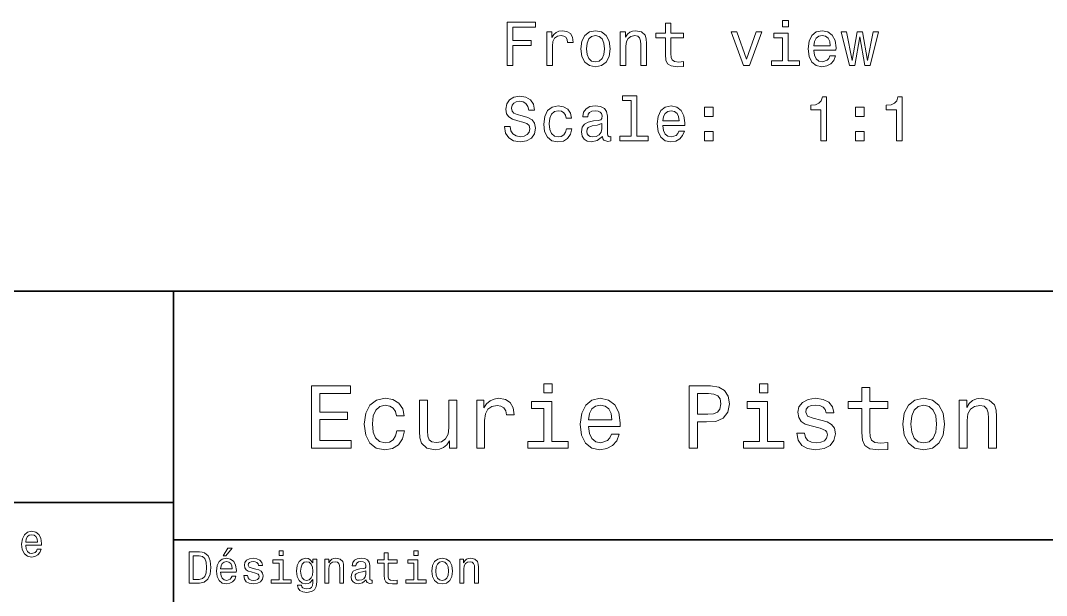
# Model space of a CAD drawing. Extents: x 0 to 297, y 0 to 210.
# Drawn here: x 149.7 to 232.2, y 45.5 to 91.8 of the extents above; entities that cross this region are included whole.
import ezdxf

# ---------------------------------------------------------------- set-up
doc = ezdxf.new("R2010")
doc.units = 0

msp = doc.modelspace()

# ---------------------------------------------------------------- linework, layer by layer
at = {"color": 7, "lineweight": 35}
for p, q in [((97, 70), (287, 70)), ((162, 10), (162, 70)), ((97, 53), (162, 53)), ((162, 50), (287, 50))]:
    msp.add_line(p, q, dxfattribs=at)
at = {"color": 7, "lineweight": 13}
for points in [[(188.827988, 88.143372), (189.297012, 88.143372), (189.297012, 89.752159), (190.769638, 89.752159), (190.769638, 90.170746), (189.297012, 90.170746), (189.297012, 91.219742), (191.107529, 91.219742), (191.107529, 91.643372), (188.827988, 91.643372)], [(211.441833, 91.764412), (210.972809, 91.764412), (210.972809, 91.260086), (211.441833, 91.260086)], [(192.020355, 88.143372), (192.464157, 88.143372), (192.464157, 89.691643), (192.509552, 90.064842), (192.645721, 90.33213), (192.867615, 90.493515), (193.165161, 90.548988), (193.38707, 90.513687), (193.553497, 90.412827), (193.654358, 90.241356), (193.689667, 90.009369), (194.138504, 90.009369), (194.077988, 90.41787), (193.91156, 90.710373), (193.634186, 90.886887), (193.255951, 90.947403), (192.998734, 90.907059), (192.77684, 90.806198), (192.580154, 90.634727), (192.423813, 90.40274), (192.423813, 90.851585), (192.020355, 90.851585)], [(194.75882, 89.494957), (194.839523, 88.879684), (195.071503, 88.425789), (195.439667, 88.143372), (195.933899, 88.047554), (196.423096, 88.143372), (196.791245, 88.420746), (197.023239, 88.874641), (197.108978, 89.494957), (197.023239, 90.110229), (196.791245, 90.56916), (196.423096, 90.846542), (195.933899, 90.947403), (195.439667, 90.846542), (195.071503, 90.564117), (194.839523, 90.110229)], [(197.92598, 88.143372), (198.369781, 88.143372), (198.369781, 89.706772), (198.415161, 90.064842), (198.561417, 90.327087), (198.788361, 90.488472), (199.090958, 90.548988), (199.333038, 90.498558), (199.484329, 90.362389), (199.559982, 90.135445), (199.58519, 89.832855), (199.58519, 88.143372), (200.029007, 88.143372), (200.029007, 89.92363), (200.00882, 90.2817), (199.918045, 90.579254), (199.620499, 90.851585), (199.156525, 90.947403), (198.899323, 90.912102), (198.682465, 90.816284), (198.495865, 90.6549), (198.349609, 90.438042), (198.349609, 90.851585), (197.92598, 90.851585)], [(201.557098, 90.382568), (201.557098, 89.02594), (201.587357, 88.587173), (201.728561, 88.284584), (202.010986, 88.10807), (202.490097, 88.047554), (203.014587, 88.072769), (203.014587, 88.456055), (202.631302, 88.425789), (202.283325, 88.466141), (202.096725, 88.592216), (202.016037, 88.804031), (202.0009, 89.101585), (202.0009, 90.382568), (203.014587, 90.382568), (203.014587, 90.760803), (202.0009, 90.760803), (202.0009, 91.552597), (201.557098, 91.552597), (201.557098, 90.760803), (200.790527, 90.760803), (200.790527, 90.382568)], [(207.846008, 88.143372), (208.315018, 88.143372), (209.303497, 90.851585), (208.844559, 90.851585), (208.083038, 88.66787), (207.306381, 90.851585), (206.842407, 90.851585)], [(211.426697, 88.516571), (211.426697, 90.760803), (210.286926, 90.760803), (210.286926, 90.382568), (210.982895, 90.382568), (210.982895, 88.516571), (210.075104, 88.516571), (210.075104, 88.143372), (212.344559, 88.143372), (212.344559, 88.516571)], [(213.494415, 89.368874), (215.269638, 89.368874), (215.274673, 89.575645), (215.193985, 90.155617), (214.972076, 90.58934), (214.619064, 90.851585), (214.15004, 90.947403), (213.691101, 90.846542), (213.338074, 90.564117), (213.11113, 90.105186), (213.030441, 89.5), (213.106094, 88.879684), (213.333038, 88.425789), (213.681015, 88.143372), (214.134903, 88.047554), (214.528275, 88.113113), (214.851044, 88.284584), (215.088074, 88.556915), (215.224243, 88.920029), (214.785492, 88.920029), (214.694702, 88.7183), (214.563583, 88.567001), (214.190384, 88.445969), (213.902924, 88.501442), (213.686066, 88.677956), (213.544846, 88.965416), (213.494415, 89.353745)], [(216.782608, 88.143372), (217.186066, 90.443085), (217.589523, 88.143372), (218.013153, 88.143372), (218.678864, 90.851585), (218.250183, 90.851585), (217.801331, 88.551872), (217.402924, 90.851585), (216.964157, 90.851585), (216.565735, 88.551872), (216.116898, 90.851585), (215.693268, 90.851585), (216.358978, 88.143372)], [(195.212723, 89.5), (195.258102, 89.953888), (195.399323, 90.2817), (195.626266, 90.483429), (195.933899, 90.554031), (196.236496, 90.483429), (196.46344, 90.286743), (196.604645, 89.953888), (196.655075, 89.5), (196.604645, 89.041069), (196.46344, 88.708214), (196.236496, 88.506485), (195.933899, 88.440926), (195.626266, 88.506485), (195.399323, 88.708214), (195.258102, 89.041069)], [(213.494415, 89.742073), (213.549896, 90.090057), (213.686066, 90.34726), (213.892838, 90.503601), (214.165161, 90.559074), (214.432465, 90.503601), (214.639236, 90.34726), (214.76532, 90.090057), (214.810699, 89.742073)], [(189.065018, 83.251442), (188.606094, 83.251442), (188.706955, 82.716858), (188.959122, 82.323486), (189.347443, 82.086456), (189.871933, 82.000725), (190.391388, 82.081413), (190.779724, 82.303314), (191.02684, 82.651299), (191.117615, 83.110229), (191.041962, 83.523773), (190.830154, 83.791069), (190.487213, 83.967583), (190.028275, 84.098701), (189.634903, 84.194527), (189.377701, 84.305473), (189.231445, 84.466858), (189.186066, 84.719025), (189.231445, 84.945969), (189.362579, 85.117439), (189.564301, 85.233429), (189.841675, 85.273773), (190.1241, 85.223343), (190.346008, 85.087173), (190.492264, 84.860229), (190.562866, 84.552597), (191.02179, 84.552597), (191.02179, 84.562683), (190.941101, 85.036743), (190.704071, 85.389771), (190.330872, 85.611671), (189.826553, 85.687317), (189.372665, 85.611671), (189.019638, 85.399857), (188.792694, 85.072044), (188.71199, 84.648415), (188.777557, 84.270172), (188.969208, 84.01297), (189.27179, 83.841499), (189.685333, 83.710373), (190.093842, 83.594383), (190.401474, 83.483429), (190.588074, 83.322044), (190.653641, 83.059799), (190.593124, 82.792511), (190.436783, 82.590782), (190.199753, 82.464699), (189.892105, 82.424355), (189.549179, 82.479828), (189.286926, 82.641212), (189.120499, 82.903458)], [(198.808533, 85.344383), (198.808533, 82.469742), (197.895721, 82.469742), (197.895721, 82.096542), (200.160126, 82.096542), (200.160126, 82.469742), (199.25235, 82.469742), (199.25235, 85.717583), (198.112579, 85.717583), (198.112579, 85.344383)], [(214.059265, 82.096542), (214.518188, 82.096542), (214.518188, 85.621758), (214.175262, 85.621758), (214.084473, 85.314125), (213.902924, 85.107346), (213.625549, 84.986313), (213.242264, 84.945969), (213.242264, 84.587898), (214.059265, 84.587898)], [(220.131302, 82.096542), (220.59024, 82.096542), (220.59024, 85.621758), (220.247299, 85.621758), (220.156525, 85.314125), (219.97496, 85.107346), (219.697586, 84.986313), (219.314301, 84.945969), (219.314301, 84.587898), (220.131302, 84.587898)], [(193.578705, 83.907059), (194.017471, 83.907059), (193.926697, 84.310516), (193.709839, 84.628242), (193.371933, 84.824928), (192.933182, 84.900574), (192.449036, 84.799713), (192.080872, 84.517288), (191.848892, 84.058357), (191.768188, 83.443085), (191.843842, 82.832855), (192.070786, 82.37896), (192.428864, 82.096542), (192.918045, 82.000725), (193.351761, 82.07637), (193.689667, 82.288185), (193.921646, 82.62104), (194.022522, 83.064842), (193.598892, 83.064842), (193.523239, 82.782425), (193.382019, 82.570602), (193.180298, 82.439484), (192.933182, 82.399139), (192.625549, 82.464699), (192.403641, 82.666428), (192.267471, 82.99424), (192.222076, 83.458214), (192.267471, 83.912102), (192.408676, 84.239914), (192.635635, 84.441643), (192.933182, 84.512245), (193.195419, 84.466858), (193.39212, 84.350868), (193.523239, 84.159225)], [(196.498749, 82.44957), (196.498749, 82.434441), (196.523956, 82.26297), (196.599609, 82.14193), (196.917328, 82.046112), (197.164444, 82.086456), (197.164444, 82.429398), (197.058533, 82.414268), (196.917328, 82.479828), (196.89212, 82.681557), (196.89212, 84.083572), (196.831589, 84.441643), (196.655075, 84.693802), (196.347443, 84.8451), (195.913727, 84.900574), (195.490097, 84.840057), (195.177414, 84.668587), (194.980728, 84.401299), (194.915161, 84.048271), (194.915161, 84.018013), (195.313583, 84.018013), (195.348892, 84.229828), (195.459839, 84.381126), (195.641388, 84.471901), (195.89859, 84.507202), (196.145721, 84.481987), (196.322235, 84.406342), (196.428131, 84.275215), (196.46344, 84.093658), (196.443268, 83.881844), (196.362579, 83.77594), (196.160843, 83.725502), (195.782608, 83.685158), (195.348892, 83.594383), (195.041245, 83.432999), (194.859695, 83.18084), (194.804214, 82.80764), (194.854645, 82.474785), (195.010986, 82.227669), (195.263153, 82.071327), (195.61113, 82.015854), (196.080154, 82.121758)], [(201.350327, 83.322044), (203.125549, 83.322044), (203.130585, 83.528816), (203.049896, 84.108788), (202.827988, 84.542511), (202.47496, 84.804756), (202.005951, 84.900574), (201.547012, 84.799713), (201.193985, 84.517288), (200.967041, 84.058357), (200.886353, 83.453171), (200.962006, 82.832855), (201.18895, 82.37896), (201.536926, 82.096542), (201.990814, 82.000725), (202.384186, 82.066284), (202.706955, 82.237755), (202.943985, 82.510086), (203.080154, 82.873199), (202.641388, 82.873199), (202.550613, 82.671471), (202.419495, 82.520172), (202.046295, 82.399139), (201.75882, 82.454613), (201.541962, 82.631126), (201.400757, 82.918587), (201.350327, 83.306915)], [(201.350327, 83.695244), (201.405807, 84.043228), (201.541962, 84.30043), (201.748749, 84.456772), (202.021072, 84.512245), (202.288361, 84.456772), (202.495132, 84.30043), (202.621216, 84.043228), (202.666611, 83.695244)], [(204.693985, 84.053314), (205.389954, 84.053314), (205.389954, 84.804756), (204.693985, 84.804756)], [(216.838074, 84.053314), (217.534042, 84.053314), (217.534042, 84.804756), (216.838074, 84.804756)], [(196.448303, 83.04467), (196.387787, 82.782425), (196.22641, 82.580688), (195.984329, 82.44957), (195.686783, 82.404182), (195.495132, 82.429398), (195.358978, 82.510086), (195.273239, 82.651299), (195.248016, 82.847984), (195.268188, 83.024498), (195.348892, 83.150574), (195.671646, 83.291786), (196.080154, 83.352303), (196.448303, 83.473343)], [(204.693985, 82.096542), (205.389954, 82.096542), (205.389954, 82.847984), (204.693985, 82.847984)], [(216.838074, 82.096542), (217.534042, 82.096542), (217.534042, 82.847984), (216.838074, 82.847984)], [(173.109512, 57.381123), (176.279541, 57.381123), (176.279541, 57.986309), (173.772339, 57.986309), (173.772339, 59.679394), (176.005768, 59.679394), (176.005768, 60.277374), (173.772339, 60.277374), (173.772339, 61.775936), (176.221893, 61.775936), (176.221893, 62.381123), (173.109512, 62.381123)], [(192.439484, 62.554031), (191.769455, 62.554031), (191.769455, 61.833572), (192.439484, 61.833572)], [(203.462524, 57.381123), (204.125351, 57.381123), (204.125351, 59.492073), (204.860229, 59.492073), (205.602295, 59.528095), (206.193085, 59.780258), (206.574921, 60.270172), (206.704605, 60.940201), (206.603745, 61.559795), (206.315552, 62.013687), (205.840057, 62.287464), (205.191635, 62.381123), (203.462524, 62.381123)], [(209.788177, 62.554031), (209.118149, 62.554031), (209.118149, 61.833572), (209.788177, 61.833572)], [(217.353027, 60.579971), (217.353027, 58.64193), (217.396255, 58.015129), (217.597992, 57.582851), (218.001434, 57.330688), (218.685883, 57.244236), (219.43515, 57.280258), (219.43515, 57.827808), (218.887604, 57.78458), (218.390488, 57.842216), (218.123917, 58.022331), (218.008652, 58.324928), (217.98703, 58.75), (217.98703, 60.579971), (219.43515, 60.579971), (219.43515, 61.120316), (217.98703, 61.120316), (217.98703, 62.251438), (217.353027, 62.251438), (217.353027, 61.120316), (216.257935, 61.120316), (216.257935, 60.579971)], [(179.932281, 59.967579), (180.559082, 59.967579), (180.429398, 60.543945), (180.119598, 60.997837), (179.636887, 61.278816), (179.010086, 61.386887), (178.318436, 61.242794), (177.792511, 60.839336), (177.46109, 60.183716), (177.345825, 59.304752), (177.453888, 58.432995), (177.778091, 57.78458), (178.289627, 57.381123), (178.988464, 57.244236), (179.608063, 57.352303), (180.090775, 57.6549), (180.42218, 58.130402), (180.566284, 58.764408), (179.96109, 58.764408), (179.853027, 58.36095), (179.651291, 58.058357), (179.363113, 57.871037), (179.010086, 57.8134), (178.570602, 57.907059), (178.253601, 58.195244), (178.059082, 58.663544), (177.994232, 59.326366), (178.059082, 59.974781), (178.260803, 60.443081), (178.585007, 60.731266), (179.010086, 60.83213), (179.38472, 60.767288), (179.66571, 60.601585), (179.853027, 60.327808)], [(184.788177, 61.25), (184.154175, 61.25), (184.154175, 59.016571), (184.082123, 58.497837), (183.873199, 58.123196), (183.548996, 57.892651), (183.123917, 57.820602), (182.785294, 57.878242), (182.569168, 58.051151), (182.446686, 58.346542), (182.417862, 58.764408), (182.417862, 61.25), (181.783859, 61.25), (181.783859, 58.706772), (181.805481, 58.195244), (181.942368, 57.770172), (182.360229, 57.381123), (183.030258, 57.244236), (183.390488, 57.294666), (183.700287, 57.424351), (183.966858, 57.647694), (184.182999, 57.971901), (184.182999, 57.381123), (184.788177, 57.381123)], [(186.380402, 57.381123), (187.014404, 57.381123), (187.014404, 59.592937), (187.079254, 60.12608), (187.273773, 60.507923), (187.590775, 60.738472), (188.015854, 60.817722), (188.332855, 60.767288), (188.570602, 60.623199), (188.714691, 60.378242), (188.765121, 60.046829), (189.406342, 60.046829), (189.319885, 60.630402), (189.082123, 61.048271), (188.685883, 61.30043), (188.145538, 61.386887), (187.778091, 61.32925), (187.46109, 61.185158), (187.180115, 60.940201), (186.956772, 60.608788), (186.956772, 61.25), (186.380402, 61.25)], [(192.417862, 57.914265), (192.417862, 61.120316), (190.789627, 61.120316), (190.789627, 60.579971), (191.783859, 60.579971), (191.783859, 57.914265), (190.48703, 57.914265), (190.48703, 57.381123), (193.729111, 57.381123), (193.729111, 57.914265)], [(195.37175, 59.131844), (197.907776, 59.131844), (197.914978, 59.427231), (197.799713, 60.255764), (197.482712, 60.875359), (196.978378, 61.25), (196.30835, 61.386887), (195.65274, 61.242794), (195.148407, 60.839336), (194.824203, 60.183716), (194.708923, 59.319164), (194.817001, 58.432995), (195.141205, 57.78458), (195.638321, 57.381123), (196.286743, 57.244236), (196.848694, 57.337894), (197.309799, 57.582851), (197.648407, 57.971901), (197.842941, 58.490631), (197.216141, 58.490631), (197.086456, 58.20245), (196.899139, 57.986309), (196.365997, 57.8134), (195.955322, 57.892651), (195.645538, 58.14481), (195.443802, 58.555473), (195.37175, 59.110229)], [(205.01152, 61.76873), (205.443802, 61.725502), (205.760803, 61.588615), (205.94812, 61.336452), (206.01297, 60.940201), (205.940918, 60.522331), (205.746399, 60.270172), (205.414978, 60.140488), (204.96109, 60.104465), (204.125351, 60.104465), (204.125351, 61.76873)], [(209.766571, 57.914265), (209.766571, 61.120316), (208.138321, 61.120316), (208.138321, 60.579971), (209.132568, 60.579971), (209.132568, 57.914265), (207.835724, 57.914265), (207.835724, 57.381123), (211.077805, 57.381123), (211.077805, 57.914265)], [(214.060516, 59.636166), (213.44812, 59.780258), (212.994232, 59.945965), (212.842941, 60.28458), (212.886169, 60.522331), (213.03746, 60.695244), (213.282425, 60.803314), (213.635437, 60.846542), (213.97406, 60.803314), (214.240631, 60.67363), (214.413544, 60.479107), (214.485596, 60.219738), (215.105194, 60.219738), (215.105194, 60.23415), (214.997116, 60.70245), (214.701721, 61.069885), (214.240631, 61.30043), (213.635437, 61.386887), (213.023056, 61.30043), (212.57637, 61.062679), (212.29538, 60.709652), (212.208939, 60.262966), (212.273773, 59.830688), (212.475494, 59.528095), (212.806915, 59.311958), (213.289627, 59.16066), (213.995682, 58.987751), (214.427948, 58.807636), (214.543228, 58.663544), (214.586456, 58.447407), (214.521606, 58.180836), (214.348694, 57.979107), (214.067719, 57.849422), (213.693085, 57.806194), (213.296829, 57.849422), (213.008636, 58.000721), (212.814117, 58.245674), (212.734863, 58.584293), (212.122482, 58.584293), (212.223343, 58.007923), (212.518738, 57.590057), (212.98703, 57.337894), (213.635437, 57.244236), (214.312683, 57.337894), (214.809799, 57.590057), (215.112396, 57.993515), (215.220459, 58.519451), (215.141205, 58.973343), (214.917862, 59.283138), (214.55043, 59.484871)], [(220.65274, 59.311958), (220.768005, 58.432995), (221.099426, 57.78458), (221.625366, 57.381123), (222.331421, 57.244236), (223.030258, 57.381123), (223.556198, 57.777374), (223.887604, 58.425793), (224.010086, 59.311958), (223.887604, 60.190922), (223.556198, 60.846542), (223.030258, 61.242794), (222.331421, 61.386887), (221.625366, 61.242794), (221.099426, 60.839336), (220.768005, 60.190922)], [(225.177246, 57.381123), (225.811249, 57.381123), (225.811249, 59.614552), (225.876083, 60.12608), (226.085022, 60.500717), (226.409225, 60.731266), (226.841507, 60.817722), (227.187317, 60.745674), (227.403458, 60.551151), (227.511536, 60.226944), (227.547546, 59.794666), (227.547546, 57.381123), (228.181564, 57.381123), (228.181564, 59.924351), (228.15274, 60.435879), (228.023056, 60.86095), (227.597992, 61.25), (226.935165, 61.386887), (226.567719, 61.336452), (226.257935, 61.199566), (225.991364, 60.969017), (225.782425, 60.659222), (225.782425, 61.25), (225.177246, 61.25)], [(195.37175, 59.664986), (195.451004, 60.162102), (195.645538, 60.529537), (195.940918, 60.75288), (196.329971, 60.83213), (196.711807, 60.75288), (197.007202, 60.529537), (197.187317, 60.162102), (197.252167, 59.664986)], [(221.301147, 59.319164), (221.365997, 59.967579), (221.567719, 60.435879), (221.891937, 60.72406), (222.331421, 60.824928), (222.763687, 60.72406), (223.087891, 60.443081), (223.289627, 59.967579), (223.361679, 59.319164), (223.289627, 58.663544), (223.087891, 58.188038), (222.763687, 57.899853), (222.331421, 57.806194), (221.891937, 57.899853), (221.567719, 58.188038), (221.365997, 58.663544)], [(150.121765, 49.565922), (151.389771, 49.565922), (151.393372, 49.713619), (151.335739, 50.127884), (151.177231, 50.437683), (150.925079, 50.625), (150.590057, 50.693443), (150.262253, 50.621399), (150.010086, 50.41967), (149.847977, 50.091862), (149.790344, 49.659584), (149.844376, 49.216499), (150.006485, 48.892292), (150.255051, 48.690563), (150.579254, 48.62212), (150.860229, 48.668949), (151.090775, 48.791428), (151.260086, 48.98595), (151.357346, 49.245319), (151.043945, 49.245319), (150.979111, 49.101227), (150.885452, 48.993156), (150.618881, 48.9067), (150.413544, 48.946327), (150.258652, 49.072407), (150.157776, 49.27774), (150.121765, 49.555115)], [(150.121765, 49.832493), (150.161377, 50.081055), (150.258652, 50.264771), (150.406342, 50.376442), (150.600861, 50.416069), (150.791794, 50.376442), (150.939484, 50.264771), (151.029541, 50.081055), (151.061966, 49.832493)], [(164.080688, 49.030979), (163.248566, 49.030979), (163.248566, 46.530979), (164.080688, 46.530979), (164.473343, 46.610229), (164.765137, 46.851585), (164.945251, 47.244236), (165.010086, 47.780979), (164.952454, 48.328529), (164.880402, 48.544666), (164.779541, 48.717579), (164.487747, 48.951729), (164.296829, 49.009365)], [(164.055481, 48.731987), (164.329254, 48.677952), (164.516571, 48.512245), (164.628235, 48.216858), (164.664261, 47.780979), (164.624634, 47.359509), (164.51297, 47.064121), (164.322052, 46.887608), (164.055481, 46.829971), (163.583572, 46.829971), (163.583572, 48.731987)], [(166.004318, 48.728386), (166.216858, 48.728386), (166.717575, 49.340778), (166.364548, 49.340778)], [(170.824203, 49.117435), (170.489197, 49.117435), (170.489197, 48.757202), (170.824203, 48.757202)], [(178.943802, 48.130402), (178.943802, 47.161381), (178.965424, 46.84798), (179.066284, 46.631844), (179.268005, 46.505764), (179.610229, 46.462536), (179.984863, 46.480545), (179.984863, 46.754322), (179.71109, 46.732708), (179.46254, 46.761528), (179.329254, 46.851585), (179.271606, 47.00288), (179.260803, 47.215416), (179.260803, 48.130402), (179.984863, 48.130402), (179.984863, 48.400574), (179.260803, 48.400574), (179.260803, 48.966137), (178.943802, 48.966137), (178.943802, 48.400574), (178.396255, 48.400574), (178.396255, 48.130402)], [(181.667145, 49.117435), (181.332138, 49.117435), (181.332138, 48.757202), (181.667145, 48.757202)], [(165.784576, 47.406338), (167.052597, 47.406338), (167.056198, 47.554035), (166.998566, 47.9683), (166.840057, 48.278099), (166.587891, 48.465416), (166.252884, 48.533859), (165.925079, 48.461815), (165.672913, 48.260086), (165.510803, 47.932278), (165.453171, 47.5), (165.507202, 47.056915), (165.669312, 46.732708), (165.917862, 46.530979), (166.242081, 46.462536), (166.523056, 46.509365), (166.753601, 46.631844), (166.922913, 46.826366), (167.020172, 47.085735), (166.706772, 47.085735), (166.641937, 46.941643), (166.548264, 46.833572), (166.281708, 46.747116), (166.07637, 46.786743), (165.921463, 46.912823), (165.820602, 47.118156), (165.784576, 47.395531)], [(165.784576, 47.672909), (165.824203, 47.921471), (165.921463, 48.105186), (166.069168, 48.216858), (166.263687, 48.256485), (166.454605, 48.216858), (166.60231, 48.105186), (166.692368, 47.921471), (166.724777, 47.672909)], [(168.623199, 47.658501), (168.317001, 47.730545), (168.090057, 47.8134), (168.014404, 47.982708), (168.036026, 48.101585), (168.111664, 48.188038), (168.234146, 48.242073), (168.41066, 48.263687), (168.579971, 48.242073), (168.713257, 48.177231), (168.799713, 48.079971), (168.835739, 47.950287), (169.145538, 47.950287), (169.145538, 47.957493), (169.091492, 48.191643), (168.943802, 48.375359), (168.713257, 48.490635), (168.41066, 48.533859), (168.104462, 48.490635), (167.881119, 48.371758), (167.740631, 48.195244), (167.697403, 47.971901), (167.729828, 47.755764), (167.830688, 47.604465), (167.996399, 47.496399), (168.237747, 47.42075), (168.590775, 47.334293), (168.806915, 47.244236), (168.864548, 47.172188), (168.886169, 47.064121), (168.853745, 46.930836), (168.767288, 46.829971), (168.626801, 46.765129), (168.439484, 46.743515), (168.241348, 46.765129), (168.09726, 46.840778), (168, 46.963257), (167.960373, 47.132565), (167.654175, 47.132565), (167.704605, 46.844379), (167.85231, 46.635445), (168.086456, 46.509365), (168.41066, 46.462536), (168.749283, 46.509365), (168.997833, 46.635445), (169.149139, 46.837173), (169.203171, 47.100143), (169.163544, 47.327087), (169.05188, 47.481987), (168.868149, 47.582851)], [(170.8134, 46.79755), (170.8134, 48.400574), (169.999283, 48.400574), (169.999283, 48.130402), (170.496399, 48.130402), (170.496399, 46.79755), (169.847977, 46.79755), (169.847977, 46.530979), (171.469025, 46.530979), (171.469025, 46.79755)], [(173.518738, 46.617435), (173.518738, 48.465416), (173.216141, 48.465416), (173.216141, 48.152016), (172.967575, 48.4366), (172.816284, 48.508644), (172.646973, 48.533859), (172.340775, 48.461815), (172.103027, 48.260086), (171.94812, 47.935879), (171.894089, 47.5), (171.94812, 47.060516), (172.103027, 46.736309), (172.340775, 46.530979), (172.646973, 46.462536), (172.819885, 46.487751), (172.963974, 46.552593), (173.216141, 46.826366), (173.216141, 46.552593), (173.187317, 46.336456), (173.108063, 46.181557), (172.956772, 46.091499), (172.729828, 46.059078), (172.531708, 46.080692), (172.391205, 46.134727), (172.30835, 46.228386), (172.283142, 46.354465), (171.976944, 46.354465), (171.976944, 46.340057), (172.023773, 46.109509), (172.167862, 45.9366), (172.398407, 45.824928), (172.711823, 45.785301), (173.086456, 45.839336), (173.335022, 45.990635), (173.47551, 46.253601)], [(172.221909, 47.5), (172.254318, 47.820606), (172.351593, 48.058357), (172.502884, 48.198845), (172.704605, 48.249279), (172.917145, 48.198845), (173.075653, 48.058357), (173.172913, 47.820606), (173.208939, 47.5), (173.172913, 47.172188), (173.075653, 46.938038), (172.917145, 46.793949), (172.704605, 46.747116), (172.502884, 46.793949), (172.351593, 46.938038), (172.254318, 47.175793)], [(174.181549, 46.530979), (174.498566, 46.530979), (174.498566, 47.647694), (174.530975, 47.903458), (174.635452, 48.090778), (174.797546, 48.206051), (175.013687, 48.249279), (175.1866, 48.213257), (175.294662, 48.115993), (175.348709, 47.953888), (175.366714, 47.737751), (175.366714, 46.530979), (175.683716, 46.530979), (175.683716, 47.802593), (175.669312, 48.058357), (175.604462, 48.270893), (175.391937, 48.465416), (175.060516, 48.533859), (174.876801, 48.508644), (174.721909, 48.440201), (174.588623, 48.324928), (174.484146, 48.170029), (174.484146, 48.465416), (174.181549, 48.465416)], [(177.499283, 46.783142), (177.499283, 46.772335), (177.517288, 46.649857), (177.57132, 46.5634), (177.798264, 46.494957), (177.974777, 46.523773), (177.974777, 46.76873), (177.899139, 46.757923), (177.798264, 46.804756), (177.780258, 46.948845), (177.780258, 47.950287), (177.73703, 48.206051), (177.610947, 48.386166), (177.391205, 48.494236), (177.081406, 48.533859), (176.778824, 48.490635), (176.555481, 48.368156), (176.414978, 48.177231), (176.368149, 47.925072), (176.368149, 47.903458), (176.65274, 47.903458), (176.677948, 48.054756), (176.757202, 48.162823), (176.886887, 48.227665), (177.070602, 48.25288), (177.247116, 48.234871), (177.373199, 48.180836), (177.448853, 48.087173), (177.47406, 47.957493), (177.459656, 47.806194), (177.402023, 47.730545), (177.257919, 47.694523), (176.987747, 47.665707), (176.677948, 47.600864), (176.458206, 47.485592), (176.328537, 47.305473), (176.28891, 47.038906), (176.324921, 46.801151), (176.4366, 46.624638), (176.616714, 46.512966), (176.86528, 46.473343), (177.200287, 46.548992)], [(181.656342, 46.79755), (181.656342, 48.400574), (180.842224, 48.400574), (180.842224, 48.130402), (181.33934, 48.130402), (181.33934, 46.79755), (180.690918, 46.79755), (180.690918, 46.530979), (182.311966, 46.530979), (182.311966, 46.79755)], [(182.762253, 47.496399), (182.819885, 47.056915), (182.985596, 46.732708), (183.248566, 46.530979), (183.601593, 46.462536), (183.951004, 46.530979), (184.213974, 46.729107), (184.379684, 47.053314), (184.440918, 47.496399), (184.379684, 47.935879), (184.213974, 48.263687), (183.951004, 48.461815), (183.601593, 48.533859), (183.248566, 48.461815), (182.985596, 48.260086), (182.819885, 47.935879)], [(183.086456, 47.5), (183.118881, 47.824207), (183.219742, 48.058357), (183.381851, 48.20245), (183.601593, 48.25288), (183.817719, 48.20245), (183.979828, 48.061958), (184.080688, 47.824207), (184.116714, 47.5), (184.080688, 47.172188), (183.979828, 46.934437), (183.817719, 46.790344), (183.601593, 46.743515), (183.381851, 46.790344), (183.219742, 46.934437), (183.118881, 47.172188)], [(185.024506, 46.530979), (185.341492, 46.530979), (185.341492, 47.647694), (185.373917, 47.903458), (185.478394, 48.090778), (185.640488, 48.206051), (185.856628, 48.249279), (186.029541, 48.213257), (186.137604, 48.115993), (186.19165, 47.953888), (186.209656, 47.737751), (186.209656, 46.530979), (186.526657, 46.530979), (186.526657, 47.802593), (186.512253, 48.058357), (186.447403, 48.270893), (186.234879, 48.465416), (185.903458, 48.533859), (185.719742, 48.508644), (185.56485, 48.440201), (185.431564, 48.324928), (185.327087, 48.170029), (185.327087, 48.465416), (185.024506, 48.465416)], [(177.463257, 47.208214), (177.420029, 47.020893), (177.304749, 46.876801), (177.131851, 46.783142), (176.919312, 46.750721), (176.782425, 46.76873), (176.68515, 46.826366), (176.623917, 46.927231), (176.605911, 47.067722), (176.620316, 47.193802), (176.677948, 47.283859), (176.908508, 47.384727), (177.200287, 47.427952), (177.463257, 47.514408)]]:
    msp.add_lwpolyline(points, close=True, dxfattribs=at)

doc.saveas('drawing.dxf')
